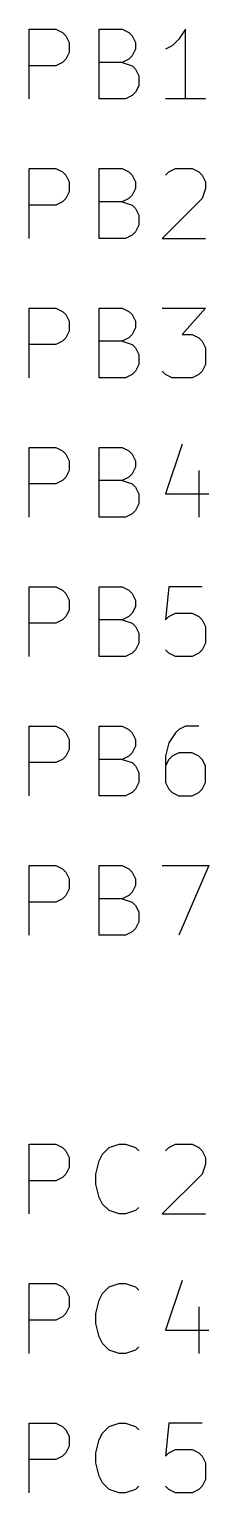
# Model space of a CAD drawing. Header units: millimetres. Extents: x 10 to 287, y -200 to -10.
# Drawn here: x 173.84 to 177.11, y -100.92 to -74.25 of the extents above; entities that cross this region are included whole.
import ezdxf

# ---------------------------------------------------------------- set-up
doc = ezdxf.new("R2010")
doc.units = ezdxf.units.MM
doc.layers.add('GREENSIXTYFIVE', color=129, linetype='CONTINUOUS')

msp = doc.modelspace()

# ---------------------------------------------------------------- linework, layer by layer
at = {"layer": 'GREENSIXTYFIVE', "linetype": 'CONTINUOUS'}
for p, q in [((173.8448, -75.5175), (173.8448, -74.2475)), ((173.8448, -74.2475), (174.3286, -74.2475)), ((173.8448, -75.5175), (173.8448, -74.2475)), ((173.8448, -74.2475), (174.3286, -74.2475)), ((174.3286, -74.2475), (174.4496, -74.308)), ((174.3286, -74.2475), (174.4496, -74.308)), ((174.4496, -74.308), (174.5101, -74.3685)), ((174.4496, -74.308), (174.5101, -74.3685)), ((174.5101, -74.3685), (174.5705, -74.4894)), ((174.5101, -74.3685), (174.5705, -74.4894)), ((175.1148, -75.5175), (175.1148, -74.2475)), ((175.1148, -74.2475), (175.5382, -74.2475)), ((175.1148, -75.5175), (175.1148, -74.2475)), ((175.1148, -74.2475), (175.5382, -74.2475)), ((175.5382, -74.2475), (175.6591, -74.308)), ((175.5382, -74.2475), (175.6591, -74.308)), ((175.6591, -74.308), (175.7196, -74.3685)), ((175.6591, -74.308), (175.7196, -74.3685)), ((175.7196, -74.3685), (175.7801, -74.4894)), ((175.7196, -74.3685), (175.7801, -74.4894)), ((176.6872, -74.2475), (176.5663, -74.429)), ((176.6872, -74.2475), (176.5663, -74.429)), ((176.6872, -75.5175), (176.6872, -74.2475)), ((176.6872, -75.5175), (176.6872, -74.2475)), ((174.5705, -74.6709), (174.5101, -74.7918)), ((174.5705, -74.6709), (174.5101, -74.7918)), ((174.5705, -74.4894), (174.5705, -74.6709)), ((174.5705, -74.4894), (174.5705, -74.6709)), ((175.7801, -74.6104), (175.7196, -74.7313)), ((175.7801, -74.6104), (175.7196, -74.7313)), ((175.7801, -74.4894), (175.7801, -74.6104)), ((175.7801, -74.4894), (175.7801, -74.6104)), ((176.4453, -74.5499), (176.3244, -74.6104)), ((176.4453, -74.5499), (176.3244, -74.6104)), ((176.5663, -74.429), (176.4453, -74.5499)), ((176.5663, -74.429), (176.4453, -74.5499)), ((174.3286, -74.9128), (173.8448, -74.9128)), ((174.3286, -74.9128), (173.8448, -74.9128)), ((174.4496, -74.8523), (174.3286, -74.9128)), ((174.4496, -74.8523), (174.3286, -74.9128)), ((174.5101, -74.7918), (174.4496, -74.8523)), ((174.5101, -74.7918), (174.4496, -74.8523)), ((175.5382, -74.8523), (175.1148, -74.8523)), ((175.5382, -74.8523), (175.1148, -74.8523)), ((175.6591, -74.7918), (175.5382, -74.8523)), ((175.6591, -74.7918), (175.5382, -74.8523)), ((175.5382, -74.8523), (175.7196, -74.9128)), ((175.5382, -74.8523), (175.7196, -74.9128)), ((175.7196, -74.7313), (175.6591, -74.7918)), ((175.7196, -74.7313), (175.6591, -74.7918)), ((175.7196, -74.9128), (175.7801, -74.9732)), ((175.7196, -74.9128), (175.7801, -74.9732)), ((175.7801, -74.9732), (175.8405, -75.0942)), ((175.7801, -74.9732), (175.8405, -75.0942)), ((175.8405, -75.0942), (175.8405, -75.2756)), ((175.8405, -75.0942), (175.8405, -75.2756)), ((175.7196, -75.4571), (175.5986, -75.5175)), ((175.7196, -75.4571), (175.5986, -75.5175)), ((175.7801, -75.3966), (175.7196, -75.4571)), ((175.7801, -75.3966), (175.7196, -75.4571)), ((175.8405, -75.2756), (175.7801, -75.3966)), ((175.8405, -75.2756), (175.7801, -75.3966)), ((175.5986, -75.5175), (175.1148, -75.5175)), ((175.5986, -75.5175), (175.1148, -75.5175)), ((177.0501, -75.5175), (176.3244, -75.5175)), ((177.0501, -75.5175), (176.3244, -75.5175)), ((173.8448, -78.0575), (173.8448, -76.7875)), ((173.8448, -76.7875), (174.3286, -76.7875)), ((173.8448, -78.0575), (173.8448, -76.7875)), ((173.8448, -76.7875), (174.3286, -76.7875)), ((174.3286, -76.7875), (174.4496, -76.848)), ((174.3286, -76.7875), (174.4496, -76.848)), ((175.1148, -78.0575), (175.1148, -76.7875)), ((175.1148, -76.7875), (175.5382, -76.7875)), ((175.1148, -78.0575), (175.1148, -76.7875)), ((175.1148, -76.7875), (175.5382, -76.7875)), ((175.5382, -76.7875), (175.6591, -76.848)), ((175.5382, -76.7875), (175.6591, -76.848)), ((176.3848, -76.848), (176.5058, -76.7875)), ((176.3848, -76.848), (176.5058, -76.7875)), ((176.5058, -76.7875), (176.8082, -76.7875)), ((176.5058, -76.7875), (176.8082, -76.7875)), ((176.8082, -76.7875), (176.9291, -76.848)), ((176.8082, -76.7875), (176.9291, -76.848)), ((174.4496, -76.848), (174.5101, -76.9085)), ((174.4496, -76.848), (174.5101, -76.9085)), ((174.5101, -76.9085), (174.5705, -77.0294)), ((174.5101, -76.9085), (174.5705, -77.0294)), ((174.5705, -77.0294), (174.5705, -77.2109)), ((174.5705, -77.0294), (174.5705, -77.2109)), ((175.6591, -76.848), (175.7196, -76.9085)), ((175.6591, -76.848), (175.7196, -76.9085)), ((175.7196, -76.9085), (175.7801, -77.0294)), ((175.7196, -76.9085), (175.7801, -77.0294)), ((175.7801, -77.0294), (175.7801, -77.1504)), ((175.7801, -77.0294), (175.7801, -77.1504)), ((176.3244, -76.9085), (176.3848, -76.848)), ((176.3244, -76.9085), (176.3848, -76.848)), ((176.9291, -76.848), (176.9896, -76.9085)), ((176.9291, -76.848), (176.9896, -76.9085)), ((176.9896, -76.9085), (177.0501, -77.0294)), ((176.9896, -76.9085), (177.0501, -77.0294)), ((177.0501, -77.0294), (177.0501, -77.1504)), ((177.0501, -77.0294), (177.0501, -77.1504)), ((174.5101, -77.3318), (174.4496, -77.3923)), ((174.5101, -77.3318), (174.4496, -77.3923)), ((174.5705, -77.2109), (174.5101, -77.3318)), ((174.5705, -77.2109), (174.5101, -77.3318)), ((175.6591, -77.3318), (175.5382, -77.3923)), ((175.6591, -77.3318), (175.5382, -77.3923)), ((175.7196, -77.2713), (175.6591, -77.3318)), ((175.7196, -77.2713), (175.6591, -77.3318)), ((175.7801, -77.1504), (175.7196, -77.2713)), ((175.7801, -77.1504), (175.7196, -77.2713)), ((176.9896, -77.3318), (176.2639, -78.0575)), ((176.9896, -77.3318), (176.2639, -78.0575)), ((177.0501, -77.1504), (176.9896, -77.3318)), ((177.0501, -77.1504), (176.9896, -77.3318)), ((174.3286, -77.4528), (173.8448, -77.4528)), ((174.3286, -77.4528), (173.8448, -77.4528)), ((174.4496, -77.3923), (174.3286, -77.4528)), ((174.4496, -77.3923), (174.3286, -77.4528)), ((175.5382, -77.3923), (175.1148, -77.3923)), ((175.5382, -77.3923), (175.1148, -77.3923)), ((175.5382, -77.3923), (175.7196, -77.4528)), ((175.5382, -77.3923), (175.7196, -77.4528)), ((175.7196, -77.4528), (175.7801, -77.5132)), ((175.7196, -77.4528), (175.7801, -77.5132)), ((175.7801, -77.5132), (175.8405, -77.6342)), ((175.7801, -77.5132), (175.8405, -77.6342)), ((175.8405, -77.8156), (175.7801, -77.9366)), ((175.8405, -77.8156), (175.7801, -77.9366)), ((175.8405, -77.6342), (175.8405, -77.8156)), ((175.8405, -77.6342), (175.8405, -77.8156)), ((175.5986, -78.0575), (175.1148, -78.0575)), ((175.5986, -78.0575), (175.1148, -78.0575)), ((175.7196, -77.9971), (175.5986, -78.0575)), ((175.7196, -77.9971), (175.5986, -78.0575)), ((175.7801, -77.9366), (175.7196, -77.9971)), ((175.7801, -77.9366), (175.7196, -77.9971)), ((176.2639, -78.0575), (177.0501, -78.0575)), ((176.2639, -78.0575), (177.0501, -78.0575)), ((173.8448, -80.5975), (173.8448, -79.3275)), ((173.8448, -79.3275), (174.3286, -79.3275)), ((173.8448, -80.5975), (173.8448, -79.3275)), ((173.8448, -79.3275), (174.3286, -79.3275)), ((174.3286, -79.3275), (174.4496, -79.388)), ((174.3286, -79.3275), (174.4496, -79.388)), ((174.4496, -79.388), (174.5101, -79.4485)), ((174.4496, -79.388), (174.5101, -79.4485)), ((174.5101, -79.4485), (174.5705, -79.5694)), ((174.5101, -79.4485), (174.5705, -79.5694)), ((175.1148, -80.5975), (175.1148, -79.3275)), ((175.1148, -79.3275), (175.5382, -79.3275)), ((175.1148, -80.5975), (175.1148, -79.3275)), ((175.1148, -79.3275), (175.5382, -79.3275)), ((175.5382, -79.3275), (175.6591, -79.388)), ((175.5382, -79.3275), (175.6591, -79.388)), ((175.6591, -79.388), (175.7196, -79.4485)), ((175.6591, -79.388), (175.7196, -79.4485)), ((175.7196, -79.4485), (175.7801, -79.5694)), ((175.7196, -79.4485), (175.7801, -79.5694)), ((176.2639, -79.3275), (177.0501, -79.3275)), ((176.2639, -79.3275), (177.0501, -79.3275)), ((177.0501, -79.3275), (176.6267, -79.8113)), ((177.0501, -79.3275), (176.6267, -79.8113)), ((174.5705, -79.5694), (174.5705, -79.7509)), ((174.5705, -79.5694), (174.5705, -79.7509)), ((175.7801, -79.6904), (175.7196, -79.8113)), ((175.7801, -79.6904), (175.7196, -79.8113)), ((175.7801, -79.5694), (175.7801, -79.6904)), ((175.7801, -79.5694), (175.7801, -79.6904)), ((174.3286, -79.9928), (173.8448, -79.9928)), ((174.3286, -79.9928), (173.8448, -79.9928)), ((174.4496, -79.9323), (174.3286, -79.9928)), ((174.4496, -79.9323), (174.3286, -79.9928)), ((174.5101, -79.8718), (174.4496, -79.9323)), ((174.5101, -79.8718), (174.4496, -79.9323)), ((174.5705, -79.7509), (174.5101, -79.8718)), ((174.5705, -79.7509), (174.5101, -79.8718)), ((175.5382, -79.9323), (175.1148, -79.9323)), ((175.5382, -79.9323), (175.1148, -79.9323)), ((175.6591, -79.8718), (175.5382, -79.9323)), ((175.6591, -79.8718), (175.5382, -79.9323)), ((175.5382, -79.9323), (175.7196, -79.9928)), ((175.5382, -79.9323), (175.7196, -79.9928)), ((175.7196, -79.8113), (175.6591, -79.8718)), ((175.7196, -79.8113), (175.6591, -79.8718)), ((175.7196, -79.9928), (175.7801, -80.0532)), ((175.7196, -79.9928), (175.7801, -80.0532)), ((176.6267, -79.8113), (176.8082, -79.8113)), ((176.6267, -79.8113), (176.8082, -79.8113)), ((176.8082, -79.8113), (176.9291, -79.8718)), ((176.8082, -79.8113), (176.9291, -79.8718)), ((176.9291, -79.8718), (176.9896, -79.9323)), ((176.9291, -79.8718), (176.9896, -79.9323)), ((176.9896, -79.9323), (177.0501, -80.0532)), ((176.9896, -79.9323), (177.0501, -80.0532)), ((175.7801, -80.0532), (175.8405, -80.1742)), ((175.7801, -80.0532), (175.8405, -80.1742)), ((175.8405, -80.1742), (175.8405, -80.3556)), ((175.8405, -80.1742), (175.8405, -80.3556)), ((177.0501, -80.0532), (177.0501, -80.3556)), ((177.0501, -80.0532), (177.0501, -80.3556)), ((175.7196, -80.5371), (175.5986, -80.5975)), ((175.7196, -80.5371), (175.5986, -80.5975)), ((175.7801, -80.4766), (175.7196, -80.5371)), ((175.7801, -80.4766), (175.7196, -80.5371)), ((175.8405, -80.3556), (175.7801, -80.4766)), ((175.8405, -80.3556), (175.7801, -80.4766)), ((176.3244, -80.5371), (176.2639, -80.4766)), ((176.3244, -80.5371), (176.2639, -80.4766)), ((176.4453, -80.5975), (176.3244, -80.5371)), ((176.4453, -80.5975), (176.3244, -80.5371)), ((176.9291, -80.5371), (176.8082, -80.5975)), ((176.9291, -80.5371), (176.8082, -80.5975)), ((176.9896, -80.4766), (176.9291, -80.5371)), ((176.9896, -80.4766), (176.9291, -80.5371)), ((177.0501, -80.3556), (176.9896, -80.4766)), ((177.0501, -80.3556), (176.9896, -80.4766)), ((175.5986, -80.5975), (175.1148, -80.5975)), ((175.5986, -80.5975), (175.1148, -80.5975)), ((176.8082, -80.5975), (176.4453, -80.5975)), ((176.8082, -80.5975), (176.4453, -80.5975)), ((173.8448, -83.1375), (173.8448, -81.8675)), ((173.8448, -81.8675), (174.3286, -81.8675)), ((173.8448, -83.1375), (173.8448, -81.8675)), ((173.8448, -81.8675), (174.3286, -81.8675)), ((174.3286, -81.8675), (174.4496, -81.928)), ((174.3286, -81.8675), (174.4496, -81.928)), ((175.1148, -83.1375), (175.1148, -81.8675)), ((175.1148, -81.8675), (175.5382, -81.8675)), ((175.1148, -83.1375), (175.1148, -81.8675)), ((175.1148, -81.8675), (175.5382, -81.8675)), ((175.5382, -81.8675), (175.6591, -81.928)), ((175.5382, -81.8675), (175.6591, -81.928)), ((176.6267, -81.8071), (176.3244, -82.7142)), ((176.6267, -81.8071), (176.3244, -82.7142)), ((174.4496, -81.928), (174.5101, -81.9885)), ((174.4496, -81.928), (174.5101, -81.9885)), ((174.5101, -81.9885), (174.5705, -82.1094)), ((174.5101, -81.9885), (174.5705, -82.1094)), ((174.5705, -82.1094), (174.5705, -82.2909)), ((174.5705, -82.1094), (174.5705, -82.2909)), ((175.6591, -81.928), (175.7196, -81.9885)), ((175.6591, -81.928), (175.7196, -81.9885)), ((175.7196, -81.9885), (175.7801, -82.1094)), ((175.7196, -81.9885), (175.7801, -82.1094)), ((175.7801, -82.1094), (175.7801, -82.2304)), ((175.7801, -82.1094), (175.7801, -82.2304)), ((174.5705, -82.2909), (174.5101, -82.4118)), ((174.5705, -82.2909), (174.5101, -82.4118)), ((175.7196, -82.3513), (175.6591, -82.4118)), ((175.7196, -82.3513), (175.6591, -82.4118)), ((175.7801, -82.2304), (175.7196, -82.3513)), ((175.7801, -82.2304), (175.7196, -82.3513)), ((176.9291, -82.2909), (176.9291, -83.1375)), ((176.9291, -82.2909), (176.9291, -83.1375)), ((174.3286, -82.5328), (173.8448, -82.5328)), ((174.3286, -82.5328), (173.8448, -82.5328)), ((174.4496, -82.4723), (174.3286, -82.5328)), ((174.4496, -82.4723), (174.3286, -82.5328)), ((174.5101, -82.4118), (174.4496, -82.4723)), ((174.5101, -82.4118), (174.4496, -82.4723)), ((175.5382, -82.4723), (175.1148, -82.4723)), ((175.5382, -82.4723), (175.1148, -82.4723)), ((175.6591, -82.4118), (175.5382, -82.4723)), ((175.6591, -82.4118), (175.5382, -82.4723)), ((175.5382, -82.4723), (175.7196, -82.5328)), ((175.5382, -82.4723), (175.7196, -82.5328)), ((175.7196, -82.5328), (175.7801, -82.5932)), ((175.7196, -82.5328), (175.7801, -82.5932)), ((175.7801, -82.5932), (175.8405, -82.7142)), ((175.7801, -82.5932), (175.8405, -82.7142)), ((175.8405, -82.8956), (175.7801, -83.0166)), ((175.8405, -82.8956), (175.7801, -83.0166)), ((175.8405, -82.7142), (175.8405, -82.8956)), ((175.8405, -82.7142), (175.8405, -82.8956)), ((176.3244, -82.7142), (177.1105, -82.7142)), ((176.3244, -82.7142), (177.1105, -82.7142)), ((175.5986, -83.1375), (175.1148, -83.1375)), ((175.5986, -83.1375), (175.1148, -83.1375)), ((175.7196, -83.0771), (175.5986, -83.1375)), ((175.7196, -83.0771), (175.5986, -83.1375)), ((175.7801, -83.0166), (175.7196, -83.0771)), ((175.7801, -83.0166), (175.7196, -83.0771)), ((173.8448, -85.6775), (173.8448, -84.4075)), ((173.8448, -84.4075), (174.3286, -84.4075)), ((173.8448, -85.6775), (173.8448, -84.4075)), ((173.8448, -84.4075), (174.3286, -84.4075)), ((174.3286, -84.4075), (174.4496, -84.468)), ((174.3286, -84.4075), (174.4496, -84.468)), ((174.4496, -84.468), (174.5101, -84.5285)), ((174.4496, -84.468), (174.5101, -84.5285)), ((174.5101, -84.5285), (174.5705, -84.6494)), ((174.5101, -84.5285), (174.5705, -84.6494)), ((175.1148, -85.6775), (175.1148, -84.4075)), ((175.1148, -84.4075), (175.5382, -84.4075)), ((175.1148, -85.6775), (175.1148, -84.4075)), ((175.1148, -84.4075), (175.5382, -84.4075)), ((175.5382, -84.4075), (175.6591, -84.468)), ((175.5382, -84.4075), (175.6591, -84.468)), ((175.6591, -84.468), (175.7196, -84.5285)), ((175.6591, -84.468), (175.7196, -84.5285)), ((175.7196, -84.5285), (175.7801, -84.6494)), ((175.7196, -84.5285), (175.7801, -84.6494)), ((176.3848, -84.4075), (176.3244, -85.0123)), ((176.3848, -84.4075), (176.3244, -85.0123)), ((176.9896, -84.4075), (176.3848, -84.4075)), ((176.9896, -84.4075), (176.3848, -84.4075)), ((174.5705, -84.6494), (174.5705, -84.8309)), ((174.5705, -84.6494), (174.5705, -84.8309)), ((175.7801, -84.7704), (175.7196, -84.8913)), ((175.7801, -84.7704), (175.7196, -84.8913)), ((175.7801, -84.6494), (175.7801, -84.7704)), ((175.7801, -84.6494), (175.7801, -84.7704)), ((174.3286, -85.0728), (173.8448, -85.0728)), ((174.3286, -85.0728), (173.8448, -85.0728)), ((174.4496, -85.0123), (174.3286, -85.0728)), ((174.4496, -85.0123), (174.3286, -85.0728)), ((174.5101, -84.9518), (174.4496, -85.0123)), ((174.5101, -84.9518), (174.4496, -85.0123)), ((174.5705, -84.8309), (174.5101, -84.9518)), ((174.5705, -84.8309), (174.5101, -84.9518)), ((175.5382, -85.0123), (175.1148, -85.0123)), ((175.5382, -85.0123), (175.1148, -85.0123)), ((175.6591, -84.9518), (175.5382, -85.0123)), ((175.6591, -84.9518), (175.5382, -85.0123)), ((175.5382, -85.0123), (175.7196, -85.0728)), ((175.5382, -85.0123), (175.7196, -85.0728)), ((175.7196, -84.8913), (175.6591, -84.9518)), ((175.7196, -84.8913), (175.6591, -84.9518)), ((175.7196, -85.0728), (175.7801, -85.1332)), ((175.7196, -85.0728), (175.7801, -85.1332)), ((176.3244, -85.0123), (176.3848, -84.9518)), ((176.3244, -85.0123), (176.3848, -84.9518)), ((176.3848, -84.9518), (176.5058, -84.8913)), ((176.3848, -84.9518), (176.5058, -84.8913)), ((176.5058, -84.8913), (176.8082, -84.8913)), ((176.5058, -84.8913), (176.8082, -84.8913)), ((176.8082, -84.8913), (176.9291, -84.9518)), ((176.8082, -84.8913), (176.9291, -84.9518)), ((176.9291, -84.9518), (176.9896, -85.0123)), ((176.9291, -84.9518), (176.9896, -85.0123)), ((176.9896, -85.0123), (177.0501, -85.1332)), ((176.9896, -85.0123), (177.0501, -85.1332)), ((175.7801, -85.1332), (175.8405, -85.2542)), ((175.7801, -85.1332), (175.8405, -85.2542)), ((175.8405, -85.2542), (175.8405, -85.4356)), ((175.8405, -85.2542), (175.8405, -85.4356)), ((177.0501, -85.1332), (177.0501, -85.4356)), ((177.0501, -85.1332), (177.0501, -85.4356)), ((175.7801, -85.5566), (175.7196, -85.6171)), ((175.7801, -85.5566), (175.7196, -85.6171)), ((175.8405, -85.4356), (175.7801, -85.5566)), ((175.8405, -85.4356), (175.7801, -85.5566)), ((176.3848, -85.6171), (176.3244, -85.5566)), ((176.3848, -85.6171), (176.3244, -85.5566)), ((176.9896, -85.5566), (176.9291, -85.6171)), ((176.9896, -85.5566), (176.9291, -85.6171)), ((177.0501, -85.4356), (176.9896, -85.5566)), ((177.0501, -85.4356), (176.9896, -85.5566)), ((175.5986, -85.6775), (175.1148, -85.6775)), ((175.5986, -85.6775), (175.1148, -85.6775)), ((175.7196, -85.6171), (175.5986, -85.6775)), ((175.7196, -85.6171), (175.5986, -85.6775)), ((176.5058, -85.6775), (176.3848, -85.6171)), ((176.5058, -85.6775), (176.3848, -85.6171)), ((176.8082, -85.6775), (176.5058, -85.6775)), ((176.8082, -85.6775), (176.5058, -85.6775)), ((176.9291, -85.6171), (176.8082, -85.6775)), ((176.9291, -85.6171), (176.8082, -85.6775)), ((173.8448, -88.2175), (173.8448, -86.9475)), ((173.8448, -86.9475), (174.3286, -86.9475)), ((173.8448, -88.2175), (173.8448, -86.9475)), ((173.8448, -86.9475), (174.3286, -86.9475)), ((174.3286, -86.9475), (174.4496, -87.008)), ((174.3286, -86.9475), (174.4496, -87.008)), ((174.4496, -87.008), (174.5101, -87.0685)), ((174.4496, -87.008), (174.5101, -87.0685)), ((174.5101, -87.0685), (174.5705, -87.1894)), ((174.5101, -87.0685), (174.5705, -87.1894)), ((174.5705, -87.1894), (174.5705, -87.3709)), ((174.5705, -87.1894), (174.5705, -87.3709)), ((175.1148, -88.2175), (175.1148, -86.9475)), ((175.1148, -86.9475), (175.5382, -86.9475)), ((175.1148, -88.2175), (175.1148, -86.9475)), ((175.1148, -86.9475), (175.5382, -86.9475)), ((175.5382, -86.9475), (175.6591, -87.008)), ((175.5382, -86.9475), (175.6591, -87.008)), ((175.6591, -87.008), (175.7196, -87.0685)), ((175.6591, -87.008), (175.7196, -87.0685)), ((175.7196, -87.0685), (175.7801, -87.1894)), ((175.7196, -87.0685), (175.7801, -87.1894)), ((175.7801, -87.1894), (175.7801, -87.3104)), ((175.7801, -87.1894), (175.7801, -87.3104)), ((176.5058, -87.0685), (176.3848, -87.2499)), ((176.5058, -87.0685), (176.3848, -87.2499)), ((176.5663, -87.008), (176.5058, -87.0685)), ((176.5663, -87.008), (176.5058, -87.0685)), ((176.6872, -86.9475), (176.5663, -87.008)), ((176.6872, -86.9475), (176.5663, -87.008)), ((176.9291, -86.9475), (176.6872, -86.9475)), ((176.9291, -86.9475), (176.6872, -86.9475)), ((174.5705, -87.3709), (174.5101, -87.4918)), ((174.5705, -87.3709), (174.5101, -87.4918)), ((175.7196, -87.4313), (175.6591, -87.4918)), ((175.7196, -87.4313), (175.6591, -87.4918)), ((175.7801, -87.3104), (175.7196, -87.4313)), ((175.7801, -87.3104), (175.7196, -87.4313)), ((176.3848, -87.2499), (176.3244, -87.4918)), ((176.3848, -87.2499), (176.3244, -87.4918)), ((176.5663, -87.4313), (176.4453, -87.4918)), ((176.5663, -87.4313), (176.4453, -87.4918)), ((176.8082, -87.4313), (176.5663, -87.4313)), ((176.8082, -87.4313), (176.5663, -87.4313)), ((176.9291, -87.4918), (176.8082, -87.4313)), ((176.9291, -87.4918), (176.8082, -87.4313)), ((174.3286, -87.6128), (173.8448, -87.6128)), ((174.3286, -87.6128), (173.8448, -87.6128)), ((174.4496, -87.5523), (174.3286, -87.6128)), ((174.4496, -87.5523), (174.3286, -87.6128)), ((174.5101, -87.4918), (174.4496, -87.5523)), ((174.5101, -87.4918), (174.4496, -87.5523)), ((175.5382, -87.5523), (175.1148, -87.5523)), ((175.5382, -87.5523), (175.1148, -87.5523)), ((175.6591, -87.4918), (175.5382, -87.5523)), ((175.6591, -87.4918), (175.5382, -87.5523)), ((175.5382, -87.5523), (175.7196, -87.6128)), ((175.5382, -87.5523), (175.7196, -87.6128)), ((175.7196, -87.6128), (175.7801, -87.6732)), ((175.7196, -87.6128), (175.7801, -87.6732)), ((175.7801, -87.6732), (175.8405, -87.7942)), ((175.7801, -87.6732), (175.8405, -87.7942)), ((176.3244, -87.4918), (176.3244, -87.9756)), ((176.3244, -87.4918), (176.3244, -87.9756)), ((176.3848, -87.5523), (176.3244, -87.6732)), ((176.3848, -87.5523), (176.3244, -87.6732)), ((176.4453, -87.4918), (176.3848, -87.5523)), ((176.4453, -87.4918), (176.3848, -87.5523)), ((176.9896, -87.5523), (176.9291, -87.4918)), ((176.9896, -87.5523), (176.9291, -87.4918)), ((177.0501, -87.6732), (176.9896, -87.5523)), ((177.0501, -87.6732), (176.9896, -87.5523)), ((177.0501, -87.9756), (177.0501, -87.6732)), ((177.0501, -87.9756), (177.0501, -87.6732)), ((175.8405, -87.9756), (175.7801, -88.0966)), ((175.8405, -87.9756), (175.7801, -88.0966)), ((175.8405, -87.7942), (175.8405, -87.9756)), ((175.8405, -87.7942), (175.8405, -87.9756)), ((176.3244, -87.9756), (176.3848, -88.0966)), ((176.3244, -87.9756), (176.3848, -88.0966)), ((176.9896, -88.0966), (177.0501, -87.9756)), ((176.9896, -88.0966), (177.0501, -87.9756)), ((175.5986, -88.2175), (175.1148, -88.2175)), ((175.5986, -88.2175), (175.1148, -88.2175)), ((175.7196, -88.1571), (175.5986, -88.2175)), ((175.7196, -88.1571), (175.5986, -88.2175)), ((175.7801, -88.0966), (175.7196, -88.1571)), ((175.7801, -88.0966), (175.7196, -88.1571)), ((176.3848, -88.0966), (176.4453, -88.1571)), ((176.3848, -88.0966), (176.4453, -88.1571)), ((176.4453, -88.1571), (176.5663, -88.2175)), ((176.4453, -88.1571), (176.5663, -88.2175)), ((176.5663, -88.2175), (176.8082, -88.2175)), ((176.5663, -88.2175), (176.8082, -88.2175)), ((176.8082, -88.2175), (176.9291, -88.1571)), ((176.8082, -88.2175), (176.9291, -88.1571)), ((176.9291, -88.1571), (176.9896, -88.0966)), ((176.9291, -88.1571), (176.9896, -88.0966)), ((173.8448, -90.7575), (173.8448, -89.4875)), ((173.8448, -89.4875), (174.3286, -89.4875)), ((173.8448, -90.7575), (173.8448, -89.4875)), ((173.8448, -89.4875), (174.3286, -89.4875)), ((174.3286, -89.4875), (174.4496, -89.548)), ((174.3286, -89.4875), (174.4496, -89.548)), ((174.4496, -89.548), (174.5101, -89.6085)), ((174.4496, -89.548), (174.5101, -89.6085)), ((174.5101, -89.6085), (174.5705, -89.7294)), ((174.5101, -89.6085), (174.5705, -89.7294)), ((175.1148, -90.7575), (175.1148, -89.4875)), ((175.1148, -89.4875), (175.5382, -89.4875)), ((175.1148, -90.7575), (175.1148, -89.4875)), ((175.1148, -89.4875), (175.5382, -89.4875)), ((175.5382, -89.4875), (175.6591, -89.548)), ((175.5382, -89.4875), (175.6591, -89.548)), ((175.6591, -89.548), (175.7196, -89.6085)), ((175.6591, -89.548), (175.7196, -89.6085)), ((175.7196, -89.6085), (175.7801, -89.7294)), ((175.7196, -89.6085), (175.7801, -89.7294)), ((176.2639, -89.4875), (177.1105, -89.4875)), ((176.2639, -89.4875), (177.1105, -89.4875)), ((177.1105, -89.4875), (176.5663, -90.7575)), ((177.1105, -89.4875), (176.5663, -90.7575)), ((174.5705, -89.7294), (174.5705, -89.9109)), ((174.5705, -89.7294), (174.5705, -89.9109)), ((175.7801, -89.8504), (175.7196, -89.9713)), ((175.7801, -89.8504), (175.7196, -89.9713)), ((175.7801, -89.7294), (175.7801, -89.8504)), ((175.7801, -89.7294), (175.7801, -89.8504)), ((174.4496, -90.0923), (174.3286, -90.1528)), ((174.4496, -90.0923), (174.3286, -90.1528)), ((174.5101, -90.0318), (174.4496, -90.0923)), ((174.5101, -90.0318), (174.4496, -90.0923)), ((174.5705, -89.9109), (174.5101, -90.0318)), ((174.5705, -89.9109), (174.5101, -90.0318)), ((175.5382, -90.0923), (175.1148, -90.0923)), ((175.5382, -90.0923), (175.1148, -90.0923)), ((175.6591, -90.0318), (175.5382, -90.0923)), ((175.6591, -90.0318), (175.5382, -90.0923)), ((175.5382, -90.0923), (175.7196, -90.1528)), ((175.5382, -90.0923), (175.7196, -90.1528)), ((175.7196, -89.9713), (175.6591, -90.0318)), ((175.7196, -89.9713), (175.6591, -90.0318)), ((174.3286, -90.1528), (173.8448, -90.1528)), ((174.3286, -90.1528), (173.8448, -90.1528)), ((175.7196, -90.1528), (175.7801, -90.2132)), ((175.7196, -90.1528), (175.7801, -90.2132)), ((175.7801, -90.2132), (175.8405, -90.3342)), ((175.7801, -90.2132), (175.8405, -90.3342)), ((175.8405, -90.3342), (175.8405, -90.5156)), ((175.8405, -90.3342), (175.8405, -90.5156)), ((175.7801, -90.6366), (175.7196, -90.6971)), ((175.7801, -90.6366), (175.7196, -90.6971)), ((175.8405, -90.5156), (175.7801, -90.6366)), ((175.8405, -90.5156), (175.7801, -90.6366)), ((175.5986, -90.7575), (175.1148, -90.7575)), ((175.5986, -90.7575), (175.1148, -90.7575)), ((175.7196, -90.6971), (175.5986, -90.7575)), ((175.7196, -90.6971), (175.5986, -90.7575)), ((173.8448, -95.8375), (173.8448, -94.5675)), ((173.8448, -94.5675), (174.3286, -94.5675)), ((173.8448, -95.8375), (173.8448, -94.5675)), ((173.8448, -94.5675), (174.3286, -94.5675)), ((174.3286, -94.5675), (174.4496, -94.628)), ((174.3286, -94.5675), (174.4496, -94.628)), ((174.4496, -94.628), (174.5101, -94.6885)), ((174.4496, -94.628), (174.5101, -94.6885)), ((175.1753, -94.749), (175.2963, -94.628)), ((175.1753, -94.749), (175.2963, -94.628)), ((175.2963, -94.628), (175.4777, -94.5675)), ((175.2963, -94.628), (175.4777, -94.5675)), ((175.4777, -94.5675), (175.5986, -94.5675)), ((175.4777, -94.5675), (175.5986, -94.5675)), ((175.5986, -94.5675), (175.7801, -94.628)), ((175.5986, -94.5675), (175.7801, -94.628)), ((175.7801, -94.628), (175.8405, -94.6885)), ((175.7801, -94.628), (175.8405, -94.6885)), ((176.3244, -94.6885), (176.3848, -94.628)), ((176.3244, -94.6885), (176.3848, -94.628)), ((176.3848, -94.628), (176.5058, -94.5675)), ((176.3848, -94.628), (176.5058, -94.5675)), ((176.5058, -94.5675), (176.8082, -94.5675)), ((176.5058, -94.5675), (176.8082, -94.5675)), ((176.8082, -94.5675), (176.9291, -94.628)), ((176.8082, -94.5675), (176.9291, -94.628)), ((176.9291, -94.628), (176.9896, -94.6885)), ((176.9291, -94.628), (176.9896, -94.6885)), ((174.5101, -94.6885), (174.5705, -94.8094)), ((174.5101, -94.6885), (174.5705, -94.8094)), ((174.5705, -94.8094), (174.5705, -94.9909)), ((174.5705, -94.8094), (174.5705, -94.9909)), ((175.0544, -95.1118), (175.1148, -94.8699)), ((175.0544, -95.1118), (175.1148, -94.8699)), ((175.1148, -94.8699), (175.1753, -94.749)), ((175.1148, -94.8699), (175.1753, -94.749)), ((176.9896, -94.6885), (177.0501, -94.8094)), ((176.9896, -94.6885), (177.0501, -94.8094)), ((177.0501, -94.9304), (176.9896, -95.1118)), ((177.0501, -94.9304), (176.9896, -95.1118)), ((177.0501, -94.8094), (177.0501, -94.9304)), ((177.0501, -94.8094), (177.0501, -94.9304)), ((174.4496, -95.1723), (174.3286, -95.2328)), ((174.4496, -95.1723), (174.3286, -95.2328)), ((174.5101, -95.1118), (174.4496, -95.1723)), ((174.5101, -95.1118), (174.4496, -95.1723)), ((174.5705, -94.9909), (174.5101, -95.1118)), ((174.5705, -94.9909), (174.5101, -95.1118)), ((175.0544, -95.2932), (175.0544, -95.1118)), ((175.0544, -95.2932), (175.0544, -95.1118)), ((176.9896, -95.1118), (176.2639, -95.8375)), ((176.9896, -95.1118), (176.2639, -95.8375)), ((174.3286, -95.2328), (173.8448, -95.2328)), ((174.3286, -95.2328), (173.8448, -95.2328)), ((175.1148, -95.5351), (175.0544, -95.2932)), ((175.1148, -95.5351), (175.0544, -95.2932)), ((175.1753, -95.6561), (175.1148, -95.5351)), ((175.1753, -95.6561), (175.1148, -95.5351)), ((175.2963, -95.7771), (175.1753, -95.6561)), ((175.2963, -95.7771), (175.1753, -95.6561)), ((175.8405, -95.7166), (175.7801, -95.7771)), ((175.8405, -95.7166), (175.7801, -95.7771)), ((175.4777, -95.8375), (175.2963, -95.7771)), ((175.4777, -95.8375), (175.2963, -95.7771)), ((175.5986, -95.8375), (175.4777, -95.8375)), ((175.5986, -95.8375), (175.4777, -95.8375)), ((175.7801, -95.7771), (175.5986, -95.8375)), ((175.7801, -95.7771), (175.5986, -95.8375)), ((176.2639, -95.8375), (177.0501, -95.8375)), ((176.2639, -95.8375), (177.0501, -95.8375)), ((176.6267, -97.0471), (176.3244, -97.9542)), ((176.6267, -97.0471), (176.3244, -97.9542)), ((173.8448, -98.3775), (173.8448, -97.1075)), ((173.8448, -97.1075), (174.3286, -97.1075)), ((173.8448, -98.3775), (173.8448, -97.1075)), ((173.8448, -97.1075), (174.3286, -97.1075)), ((174.3286, -97.1075), (174.4496, -97.168)), ((174.3286, -97.1075), (174.4496, -97.168)), ((174.4496, -97.168), (174.5101, -97.2285)), ((174.4496, -97.168), (174.5101, -97.2285)), ((174.5101, -97.2285), (174.5705, -97.3494)), ((174.5101, -97.2285), (174.5705, -97.3494)), ((175.1148, -97.4099), (175.1753, -97.289)), ((175.1148, -97.4099), (175.1753, -97.289)), ((175.1753, -97.289), (175.2963, -97.168)), ((175.1753, -97.289), (175.2963, -97.168)), ((175.2963, -97.168), (175.4777, -97.1075)), ((175.2963, -97.168), (175.4777, -97.1075)), ((175.4777, -97.1075), (175.5986, -97.1075)), ((175.4777, -97.1075), (175.5986, -97.1075)), ((175.5986, -97.1075), (175.7801, -97.168)), ((175.5986, -97.1075), (175.7801, -97.168)), ((175.7801, -97.168), (175.8405, -97.2285)), ((175.7801, -97.168), (175.8405, -97.2285)), ((174.5705, -97.5309), (174.5101, -97.6518)), ((174.5705, -97.5309), (174.5101, -97.6518)), ((174.5705, -97.3494), (174.5705, -97.5309)), ((174.5705, -97.3494), (174.5705, -97.5309)), ((175.0544, -97.6518), (175.1148, -97.4099)), ((175.0544, -97.6518), (175.1148, -97.4099)), ((176.9291, -97.5309), (176.9291, -98.3775)), ((176.9291, -97.5309), (176.9291, -98.3775)), ((174.3286, -97.7728), (173.8448, -97.7728)), ((174.3286, -97.7728), (173.8448, -97.7728)), ((174.4496, -97.7123), (174.3286, -97.7728)), ((174.4496, -97.7123), (174.3286, -97.7728)), ((174.5101, -97.6518), (174.4496, -97.7123)), ((174.5101, -97.6518), (174.4496, -97.7123)), ((175.0544, -97.8332), (175.0544, -97.6518)), ((175.0544, -97.8332), (175.0544, -97.6518)), ((175.1148, -98.0751), (175.0544, -97.8332)), ((175.1148, -98.0751), (175.0544, -97.8332)), ((175.1753, -98.1961), (175.1148, -98.0751)), ((175.1753, -98.1961), (175.1148, -98.0751)), ((176.3244, -97.9542), (177.1105, -97.9542)), ((176.3244, -97.9542), (177.1105, -97.9542)), ((175.2963, -98.3171), (175.1753, -98.1961)), ((175.2963, -98.3171), (175.1753, -98.1961)), ((175.4777, -98.3775), (175.2963, -98.3171)), ((175.4777, -98.3775), (175.2963, -98.3171)), ((175.5986, -98.3775), (175.4777, -98.3775)), ((175.5986, -98.3775), (175.4777, -98.3775)), ((175.7801, -98.3171), (175.5986, -98.3775)), ((175.7801, -98.3171), (175.5986, -98.3775)), ((175.8405, -98.2566), (175.7801, -98.3171)), ((175.8405, -98.2566), (175.7801, -98.3171)), ((173.8448, -100.9175), (173.8448, -99.6475)), ((173.8448, -99.6475), (174.3286, -99.6475)), ((173.8448, -100.9175), (173.8448, -99.6475)), ((173.8448, -99.6475), (174.3286, -99.6475)), ((174.3286, -99.6475), (174.4496, -99.708)), ((174.3286, -99.6475), (174.4496, -99.708)), ((174.4496, -99.708), (174.5101, -99.7685)), ((174.4496, -99.708), (174.5101, -99.7685)), ((175.1753, -99.829), (175.2963, -99.708)), ((175.1753, -99.829), (175.2963, -99.708)), ((175.2963, -99.708), (175.4777, -99.6475)), ((175.2963, -99.708), (175.4777, -99.6475)), ((175.4777, -99.6475), (175.5986, -99.6475)), ((175.4777, -99.6475), (175.5986, -99.6475)), ((175.5986, -99.6475), (175.7801, -99.708)), ((175.5986, -99.6475), (175.7801, -99.708)), ((175.7801, -99.708), (175.8405, -99.7685)), ((175.7801, -99.708), (175.8405, -99.7685)), ((176.3848, -99.6475), (176.3244, -100.2523)), ((176.3848, -99.6475), (176.3244, -100.2523)), ((176.9896, -99.6475), (176.3848, -99.6475)), ((176.9896, -99.6475), (176.3848, -99.6475)), ((174.5101, -99.7685), (174.5705, -99.8894)), ((174.5101, -99.7685), (174.5705, -99.8894)), ((174.5705, -99.8894), (174.5705, -100.0709)), ((174.5705, -99.8894), (174.5705, -100.0709)), ((175.0544, -100.1918), (175.1148, -99.9499)), ((175.0544, -100.1918), (175.1148, -99.9499)), ((175.1148, -99.9499), (175.1753, -99.829)), ((175.1148, -99.9499), (175.1753, -99.829)), ((174.4496, -100.2523), (174.3286, -100.3128)), ((174.4496, -100.2523), (174.3286, -100.3128)), ((174.5101, -100.1918), (174.4496, -100.2523)), ((174.5101, -100.1918), (174.4496, -100.2523)), ((174.5705, -100.0709), (174.5101, -100.1918)), ((174.5705, -100.0709), (174.5101, -100.1918)), ((175.0544, -100.3732), (175.0544, -100.1918)), ((175.0544, -100.3732), (175.0544, -100.1918)), ((176.3244, -100.2523), (176.3848, -100.1918)), ((176.3244, -100.2523), (176.3848, -100.1918)), ((176.3848, -100.1918), (176.5058, -100.1313)), ((176.3848, -100.1918), (176.5058, -100.1313)), ((176.5058, -100.1313), (176.8082, -100.1313)), ((176.5058, -100.1313), (176.8082, -100.1313)), ((176.8082, -100.1313), (176.9291, -100.1918)), ((176.8082, -100.1313), (176.9291, -100.1918)), ((176.9291, -100.1918), (176.9896, -100.2523)), ((176.9291, -100.1918), (176.9896, -100.2523)), ((176.9896, -100.2523), (177.0501, -100.3732)), ((176.9896, -100.2523), (177.0501, -100.3732)), ((174.3286, -100.3128), (173.8448, -100.3128)), ((174.3286, -100.3128), (173.8448, -100.3128)), ((175.1148, -100.6151), (175.0544, -100.3732)), ((175.1148, -100.6151), (175.0544, -100.3732)), ((177.0501, -100.3732), (177.0501, -100.6756)), ((177.0501, -100.3732), (177.0501, -100.6756)), ((175.1753, -100.7361), (175.1148, -100.6151)), ((175.1753, -100.7361), (175.1148, -100.6151)), ((175.2963, -100.8571), (175.1753, -100.7361)), ((175.2963, -100.8571), (175.1753, -100.7361)), ((175.8405, -100.7966), (175.7801, -100.8571)), ((175.8405, -100.7966), (175.7801, -100.8571)), ((176.3848, -100.8571), (176.3244, -100.7966)), ((176.3848, -100.8571), (176.3244, -100.7966)), ((176.9896, -100.7966), (176.9291, -100.8571)), ((176.9896, -100.7966), (176.9291, -100.8571)), ((177.0501, -100.6756), (176.9896, -100.7966)), ((177.0501, -100.6756), (176.9896, -100.7966)), ((175.4777, -100.9175), (175.2963, -100.8571)), ((175.4777, -100.9175), (175.2963, -100.8571)), ((175.5986, -100.9175), (175.4777, -100.9175)), ((175.5986, -100.9175), (175.4777, -100.9175)), ((175.7801, -100.8571), (175.5986, -100.9175)), ((175.7801, -100.8571), (175.5986, -100.9175)), ((176.5058, -100.9175), (176.3848, -100.8571)), ((176.5058, -100.9175), (176.3848, -100.8571)), ((176.8082, -100.9175), (176.5058, -100.9175)), ((176.8082, -100.9175), (176.5058, -100.9175)), ((176.9291, -100.8571), (176.8082, -100.9175)), ((176.9291, -100.8571), (176.8082, -100.9175))]:
    msp.add_line(p, q, dxfattribs=at)

doc.saveas('drawing.dxf')
